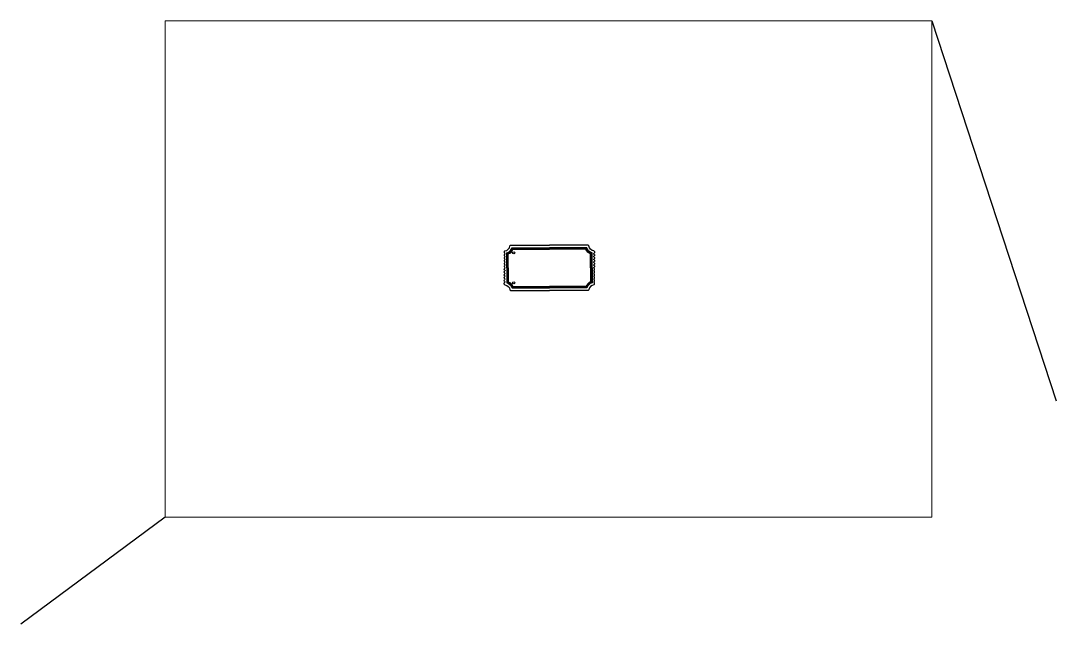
# Paper-space layout 'Hardware' of a CAD drawing. Header units: inches. Extents: x -6.4 to 39.5, y -4.7 to 22.
# The model-space entities are those that its viewports show. They can reach past a viewport. Long polylines and large blocks are cut down to what shows.
import ezdxf

# ---------------------------------------------------------------- set-up
doc = ezdxf.new("R2010")
doc.units = ezdxf.units.IN
doc.header["$MEASUREMENT"] = 0
doc.layers.add('CUT', color=1, linetype='Continuous')
doc.layers.add('ETCH', color=5, linetype='Continuous')

# ---------------------------------------------------------------- blocks, each defined once
blk = doc.blocks.new('TicketQuarter')
at = {"layer": 'CUT'}
for p, q in [((-1.72, 1), (0, 1)), ((-2, 0.72), (-2, 0.679)), ((-2, 0.571), (-2, 0.554)), ((-2, 0.446), (-2, 0.429)), ((-2, 0.321), (-2, 0.304)), ((-2, 0.196), (-2, 0.179)), ((-2, 0.071), (-2, 0.054))]:
    blk.add_line(p, q, dxfattribs=at)
for centre, radius, start, end in [((-2, 1), 0.25, 276.3794, 353.6206), ((-1.72, 0.969), 0.0312, 90, 173.6206), ((-1.969, 0.72), 0.0312, 96.3794, 180), ((-1.969, 0.679), 0.0312, 180, 240), ((-1.969, 0.571), 0.0312, 120, 180), ((-1.969, 0.554), 0.0312, 180, 240), ((-1.969, 0.446), 0.0312, 120, 180), ((-2, 0.625), 0.0312, 300, 60), ((-2, 0.5), 0.0312, 300, 60), ((-1.969, 0.429), 0.0312, 180, 240), ((-1.969, 0.321), 0.0312, 120, 180), ((-1.969, 0.304), 0.0312, 180, 240), ((-1.969, 0.196), 0.0312, 120, 180), ((-1.969, 0.179), 0.0312, 180, 240), ((-1.969, 0.071), 0.0312, 120, 180), ((-1.969, 0.054), 0.0312, 180, 240), ((-2, 0.375), 0.0312, 300, 60), ((-2, 0.25), 0.0312, 300, 60), ((-2, 0.125), 0.0312, 300, 60), ((-2, 0), 0.0312, 0, 60)]:
    blk.add_arc(centre, radius, start, end, dxfattribs=at)
at = {"layer": 'ETCH'}
for points in [[(-1.891, 0), (-1.891, 0.658, 0.242674), (-1.658, 0.891), (0, 0.891)], [(-1.875, 0), (-1.875, 0.646, 0.226541), (-1.646, 0.875), (0, 0.875)], [(-1.844, 0), (-1.844, 0.625, 0.197825), (-1.625, 0.844), (0, 0.844)], [(-1.828, 0), (-1.828, 0.615, 0.184959), (-1.615, 0.828), (0, 0.828)]]:
    blk.add_lwpolyline(points, format="xyb", dxfattribs=at)

msp = doc.modelspace()

# ---------------------------------------------------------------- linework, layer by layer
at = {"layer": 'CUT'}
for centre in [(2.167, -2.044), (2.167, -3.371)]:
    msp.add_circle(centre, 0.0489, dxfattribs=at)

# ---------------------------------------------------------------- block references
msp.add_blockref('TicketQuarter', (3.751, -2.708))
at = {"xscale": -1}
msp.add_blockref('TicketQuarter', (3.751, -2.708), dxfattribs=at)
at = {"xscale": -1, "rotation": 180}
msp.add_blockref('TicketQuarter', (3.751, -2.708), dxfattribs=at)
at = {"rotation": 180}
msp.add_blockref('TicketQuarter', (3.751, -2.708), dxfattribs=at)

psp = doc.layouts.new('Hardware')

# ---------------------------------------------------------------- linework, layer by layer
for p, q in [((34, 22), (39.526, 5.159)), ((0, 0), (-6.399, -4.741))]:
    psp.add_line(p, q)

# ---------------------------------------------------------------- viewports
at = {"layer": '0', "view_target_point": (145.005, -6.569)}
psp.add_viewport(center=(17, 11), size=(34, 22), view_center_point=(-141.301, 3.81), view_height=22, dxfattribs=at)

doc.saveas('drawing.dxf')
